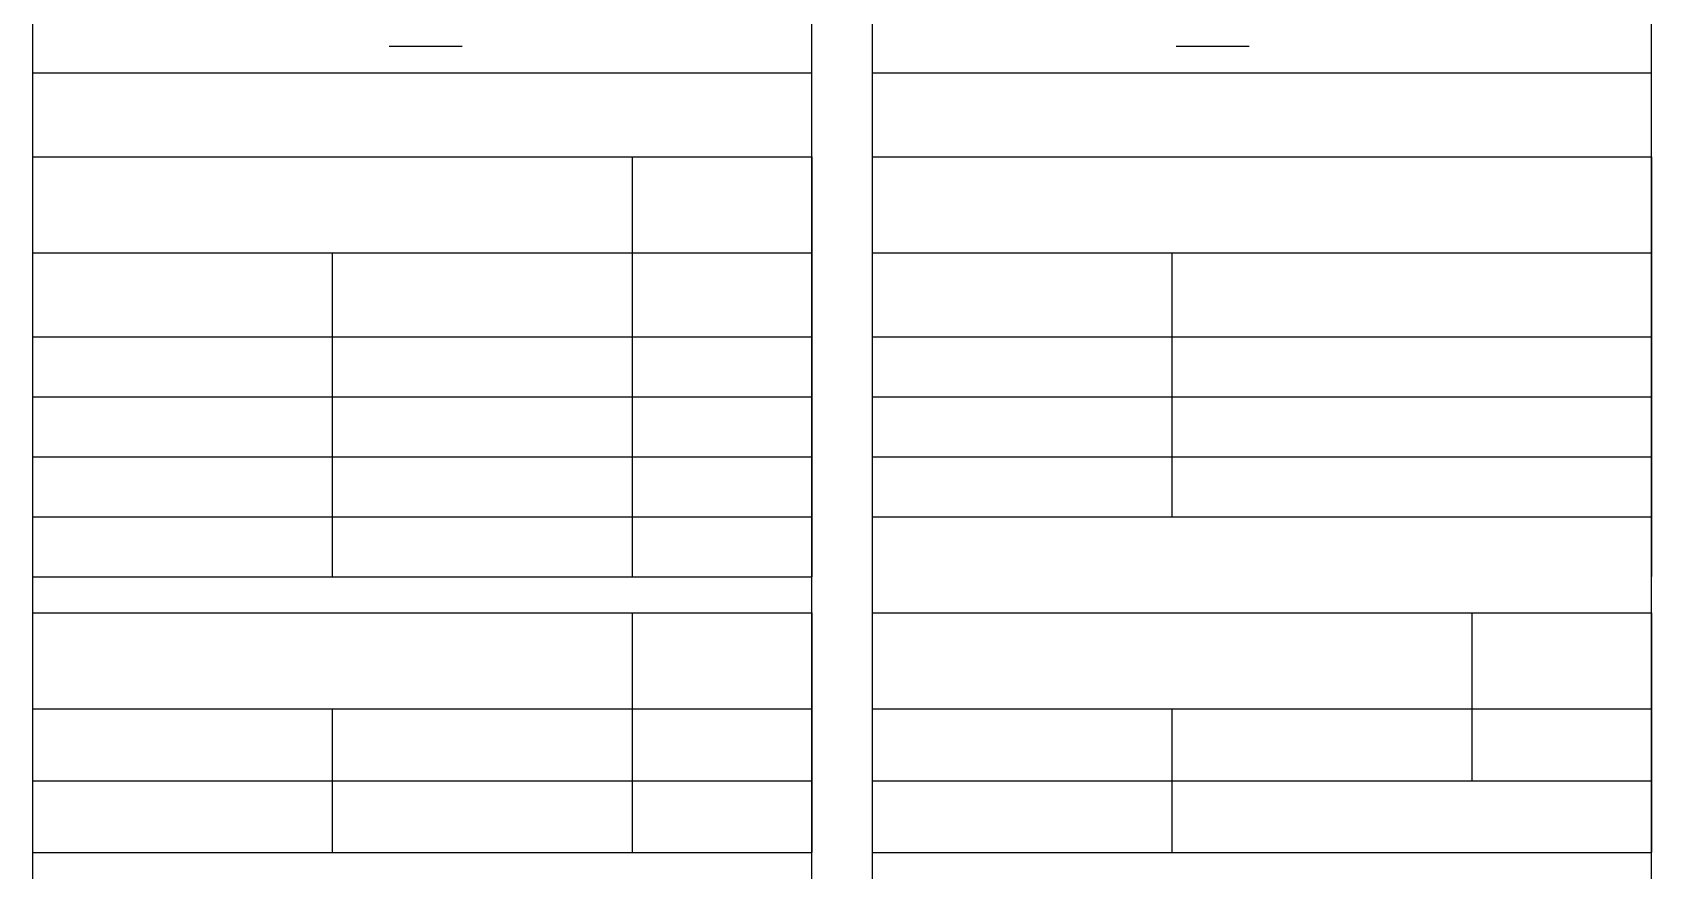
# Model space of a CAD drawing. Header units: millimetres. Extents: x 10 to 831, y 7 to 587.
# Drawn here: x 369.2 to 632.8, y 290.5 to 426.9 of the extents above; entities that cross this region are included whole.
import ezdxf

# ---------------------------------------------------------------- set-up
doc = ezdxf.new("R2010")
doc.units = ezdxf.units.MM
doc.layers.get('0').update_dxf_attribs({"linetype": 'CONTINUOUS'})

msp = doc.modelspace()

# ---------------------------------------------------------------- linework, layer by layer
at = {"color": 0}
for p, q in [((369.193, 533.46), (369.193, 158.641)), ((496.097, 158.641), (496.097, 533.46)), ((505.869, 533.464), (505.869, 158.641)), ((632.77, 158.641), (632.77, 533.464)), ((427.274, 424.653), (439.148, 424.653)), ((555.364, 424.653), (567.238, 424.653)), ((369.193, 420.303), (496.097, 420.303)), ((505.869, 420.303), (632.77, 420.303)), ((369.193, 406.64), (496.097, 406.64)), ((466.813, 406.64), (466.813, 338.303)), ((496.097, 406.64), (496.097, 338.303)), ((505.869, 406.64), (632.77, 406.64)), ((632.77, 406.64), (632.77, 338.304)), ((632.77, 406.64), (632.77, 338.304)), ((369.193, 391.019), (496.097, 391.019)), ((418.003, 391.019), (418.003, 338.303)), ((505.869, 391.019), (632.77, 391.019)), ((554.676, 391.019), (554.676, 348.061)), ((369.193, 377.345), (496.097, 377.345)), ((505.869, 377.345), (632.77, 377.345)), ((369.193, 367.587), (496.097, 367.587)), ((505.869, 367.587), (632.77, 367.587)), ((369.193, 357.819), (496.097, 357.819)), ((505.869, 357.819), (632.77, 357.819)), ((369.193, 348.061), (496.097, 348.061)), ((505.869, 348.062), (632.77, 348.062)), ((369.193, 338.303), (496.097, 338.303)), ((369.193, 332.419), (496.097, 332.419)), ((466.813, 332.419), (466.813, 293.377)), ((496.097, 332.419), (496.097, 293.377)), ((505.869, 332.42), (632.77, 332.42)), ((603.486, 332.419), (603.486, 305.092)), ((632.77, 332.42), (632.77, 293.377)), ((632.77, 332.42), (632.77, 293.377)), ((369.193, 316.799), (496.097, 316.799)), ((418.003, 316.799), (418.003, 293.377)), ((505.869, 316.799), (632.77, 316.799)), ((554.676, 316.799), (554.676, 293.377)), ((369.193, 305.092), (496.097, 305.092)), ((505.869, 305.094), (632.77, 305.094)), ((369.193, 293.377), (496.097, 293.377)), ((505.869, 293.377), (632.77, 293.377))]:
    msp.add_line(p, q, dxfattribs=at)

doc.saveas('drawing.dxf')
